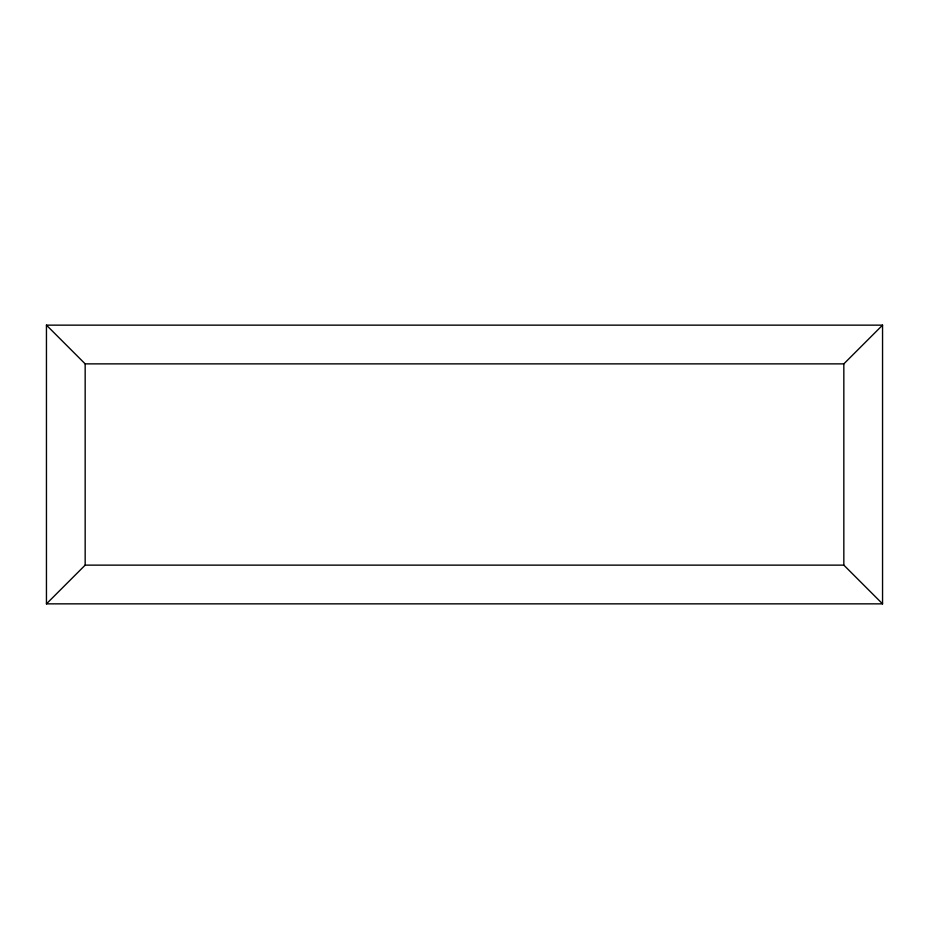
<?xml version="1.0" encoding="UTF-8"?>
<svg xmlns="http://www.w3.org/2000/svg" width="929" height="929" viewBox="0 0 929 929"><rect width="100%" height="100%" fill="white"/><g stroke="black" fill="none" stroke-linecap="round" stroke-linejoin="round"><path stroke-width="1.39" d="M46.45 603.85L85.166 565.134L843.834 565.134L882.55 603.85L882.55 325.15L46.45 325.15L46.45 603.85L882.55 603.85M46.45 325.15L85.166 363.866L843.834 363.866L882.55 325.15M843.834 363.866L843.834 565.134M85.166 363.866L85.166 565.134"/></g></svg>
